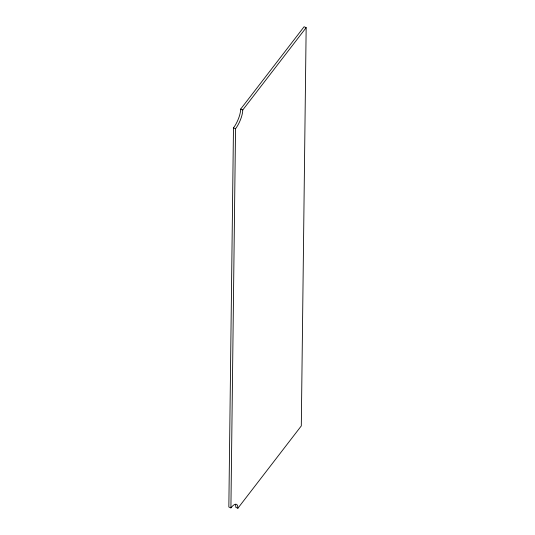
<?xml version="1.0" encoding="UTF-8"?>
<svg xmlns="http://www.w3.org/2000/svg" width="535" height="535" viewBox="0 0 535 535"><rect width="100%" height="100%" fill="white"/><g stroke="black" fill="none" stroke-linecap="round" stroke-linejoin="round"><path stroke-width="0.8" d="M233.474 127.852L228.84 507.013L230.913 507.902A14.311 4.661 -66.7 0 1 237.888 508.25L301.299 425.92L306.16 27.639L304.087 26.75L240.683 109.08A14.311 4.661 -66.7 0 1 233.474 127.852L235.54 128.741L230.913 507.902M235.54 128.741A14.311 4.661 -66.7 0 0 242.756 109.969L306.16 27.639M240.683 109.08L242.756 109.969M237.888 508.25L235.815 507.361A14.311 4.661 -66.7 0 0 235.32 504.405"/></g></svg>
